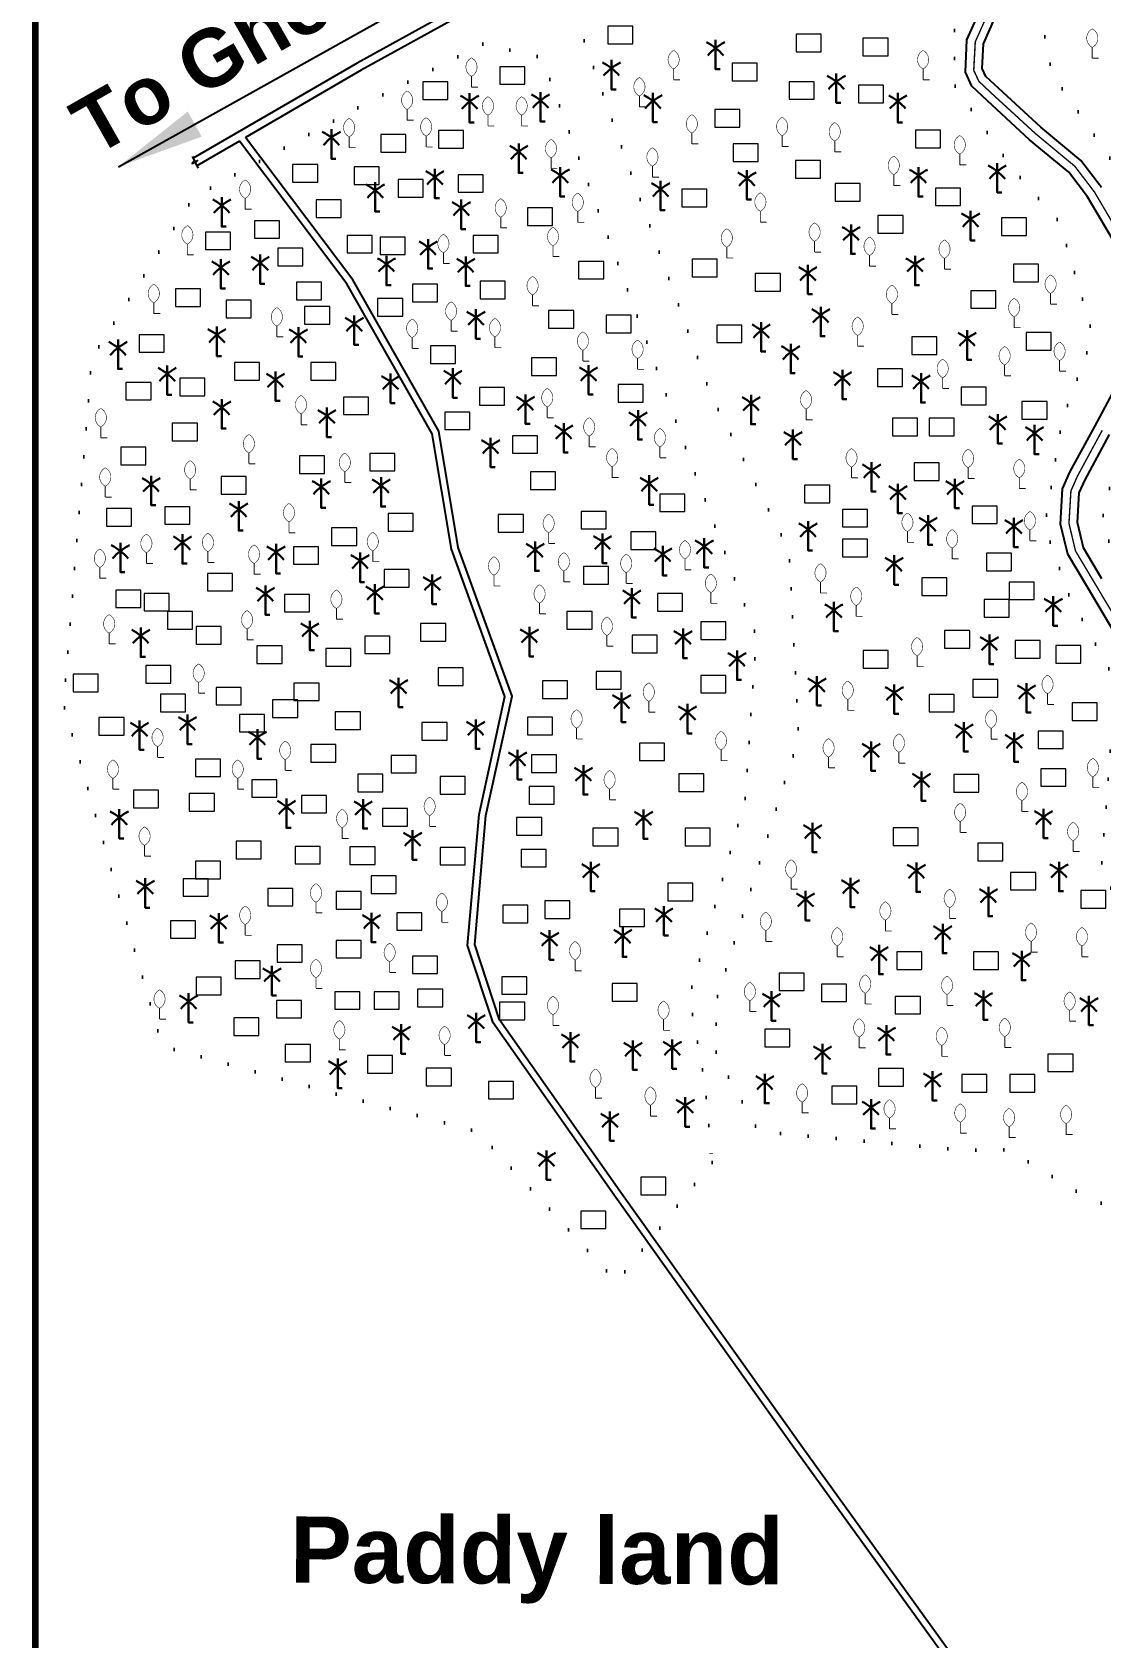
# Model space of a CAD drawing. Header units: millimetres. Extents: x 103 to 27816, y -170541 to -48.
# Drawn here: x 22781 to 23545, y -168730 to -167582 of the extents above; entities that cross this region are included whole.
import ezdxf

# ---------------------------------------------------------------- set-up
doc = ezdxf.new("R2010")
doc.units = ezdxf.units.MM
doc.header["$MEASUREMENT"] = 0
doc.linetypes.add('CENTERX2', pattern=[4, 2.5, -0.5, 0.5, -0.5])
doc.linetypes.add('DOT2', pattern=[0.125, 0, -0.125])
for name, color, linetype in [('boundary', 7, 'Continuous'), ('Home Stead', 151, 'Continuous'), ('Khal', 4, 'Continuous'), ('TEXT', 5, 'Continuous'), ('Trees', 77, 'Continuous')]:
    doc.layers.add(name, color=color, linetype=linetype)
doc.layers.add('HOUSE', color=144, linetype='Continuous', lineweight=18)
doc.layers.add('PUCCA ROAD', color=1, linetype='Continuous', lineweight=30)
doc.styles.get("Standard").update_dxf_attribs({"font": 'arial.ttf'})
doc.styles.add('sum', font='arialbd.ttf')
doc.dimstyles.get("Standard").update_dxf_attribs({"dimtxt": 0.18, "dimasz": 0.18, "dimexe": 0.18, "dimexo": 0.0625, "dimgap": 0.09, "dimtad": 0, "dimtih": 1, "dimtoh": 1, "dimdec": 4, "dimzin": 0, "dimdsep": 46, "dimtxsty": 'Standard', "dimblk": 'DATUMBLANK', "dimcen": 0.09, "dimadec": 0, "dimazin": 0, "dimtfac": 1, "dimtdec": 4, "dimtofl": 0, "dimtmove": 0, "dimatfit": 3, "dimfxl": 1, "dimtolj": 1, "dimtzin": 0, "dimarcsym": 0})

# ---------------------------------------------------------------- blocks, each defined once
blk = doc.blocks.new('A$C7FEE66E4')
at = {"layer": 'Trees', "linetype": 'Continuous', "const_width": 0.000142}
blk.add_lwpolyline([(0, 0.00001, 0.606435), (0, 0.00493, 0.606435)], format="xyb", close=True, dxfattribs=at)
at = {"layer": 'Trees', "linetype": 'Continuous', "const_width": 0.000252}
for points in [[(0, 0.00001), (0, -0.00287)], [(0, -0.00287), (0.00172, -0.00287)]]:
    blk.add_lwpolyline(points, dxfattribs=at)
blk = doc.blocks.new('A$C01DB3217')
at = {"layer": 'Trees', "color": 1, "lineweight": 30}
blk.add_lwpolyline([(0, 0.0028), (0, -0.00714), (0.00154, -0.00714)], dxfattribs=at)
for centre, start, end in [((-0.01201, -0.01535), 41.2491, 62.6782), ((0.01201, -0.01535), 117.3218, 138.7509)]:
    blk.add_arc(centre, 0.01949, start, end, dxfattribs=at)
blk = doc.blocks.new('_DatumBlank')
at = {"color": 0, "linetype": 'ByBlock', "lineweight": -2}
for p, q in [((0, 0.577), (-1, 0)), ((0, -0.577), (0, 0.577)), ((-1, 0), (0, -0.577))]:
    blk.add_line(p, q, dxfattribs=at)

msp = doc.modelspace()

# ---------------------------------------------------------------- linework, layer by layer
at = {"layer": 'boundary', "color": 0, "const_width": 4.59}
msp.add_lwpolyline([(22783, -166952.8), (27813.3, -166952.8), (27813.3, -170538.5), (22783, -170538.5), (22783, -166952.8)], dxfattribs=at)
at = {"layer": 'Home Stead', "color": 7, "linetype": 'DOT2', "lineweight": 50, "ltscale": 159.474072, "flags": 128}
msp.add_lwpolyline([(23684.8, -167221.7), (24164.8, -168049), (24151.4, -168059.7), (24084.3, -168116.9), (24086.1, -168208.5), (24118.7, -168249.5), (24129.6, -168338.4), (24118.5, -168392.2), (24030.1, -168471.7), (23953, -168535.3), (23956, -168351.5), (23934, -168321.1), (23899.8, -168315.8), (23862.5, -168332.4), (23817.3, -168381.9), (23785.3, -168405.2), (23767.7, -168413.5), (23752.7, -168405.5), (23743.1, -168384.9), (23741.1, -168349.7), (23748.1, -168293.8), (23782.6, -168200.3), (23784.4, -168152), (23770.7, -168125.8), (23720.6, -168116.2), (23677, -168124.6), (23610, -168160.9), (23591.3, -168162.1), (23579.8, -168148.9), (23585.4, -168118.7), (23599.4, -168049.3), (23576.8, -167990.5), (23544.7, -167935.9), (23554.7, -167893.4), (23588, -167828.7), (23603.3, -167769.7), (23586.4, -167722.6), (23510.3, -167612.8), (23493.3, -167527.7), (23471.8, -167451.3), (23467.3, -167375.9), (23484.6, -167349), (23605.3, -167269.8)], close=True, dxfattribs=at)
for points in [[(23850.8, -168382.6), (23892.8, -168347.9), (23912.1, -168343.6), (23927.2, -168353.7), (23931.5, -168382.6), (23924.5, -168559.9), (23826.7, -168640.8), (23789.6, -168663.6), (23751.3, -168594.1), (23719.4, -168536.1), (23688.8, -168487.9), (23668.3, -168455.6), (23622.1, -168455.6), (23571.1, -168431.7), (23529.4, -168412.2), (23479.2, -168381.4), (23449.5, -168381.9), (23300.1, -168368.4), (23270, -168313.4), (23270, -168274.1), (23328.9, -168087), (23322.1, -167953.3), (23266.1, -167841.5), (23210.2, -167687), (23170.5, -167574.2), (23209.4, -167523.5), (23307.4, -167468.5), (23356.2, -167428.7), (23382.3, -167437.2), (23414.6, -167484.8), (23440.4, -167549.3), (23440.4, -167620.5), (23481.9, -167680.3), (23515.8, -167718.6), (23539.4, -167799.2), (23517.3, -167859.7), (23504.9, -167935.8), (23521.3, -167983), (23555.4, -168046.1), (23549.5, -168125.6), (23545.3, -168182.7), (23562.4, -168211.8), (23619.5, -168202), (23654, -168180.3), (23689, -168167.5), (23722.3, -168155.3), (23743.8, -168173.9), (23739.3, -168200.5), (23710.2, -168296), (23710.2, -168353.6), (23718.9, -168397), (23738.7, -168431.7), (23761.4, -168445.4), (23785.6, -168441.4), (23824.6, -168409.2), (23850.8, -168382.6)], [(23267, -168390.5), (23198.8, -168476), (23099.3, -168368.5), (22995.2, -168340.8), (22873.8, -168307.3), (22803.1, -168063), (22823.4, -167815.3), (22896.2, -167700.5), (23022.6, -167631.5), (23103.5, -167590.6), (23145.3, -167600.6), (23202.5, -167755.9), (23259.9, -167911.4), (23298.6, -168014.3), (23290.7, -168130.7), (23250.7, -168271.6), (23262.1, -168335.8), (23267, -168390.5)]]:
    msp.add_lwpolyline(points, dxfattribs=at)
at = {"layer": 'HOUSE'}
for points in [[(23192.4, -167590.6), (23210.3, -167590.6), (23210.3, -167578), (23192.4, -167578), (23192.4, -167590.6)], [(23327.2, -167596.4), (23345.1, -167596.4), (23345.1, -167583.8), (23327.2, -167583.8), (23327.2, -167596.4)], [(23374.9, -167599.3), (23392.8, -167599.3), (23392.8, -167586.7), (23374.9, -167586.7), (23374.9, -167599.3)], [(23115.2, -167619.6), (23133.1, -167619.6), (23133.1, -167607), (23115.2, -167607), (23115.2, -167619.6)], [(23281.3, -167617), (23299.2, -167617), (23299.2, -167604.4), (23281.3, -167604.4), (23281.3, -167617)], [(23060, -167630.4), (23077.9, -167630.4), (23077.9, -167617.8), (23060, -167617.8), (23060, -167630.4)], [(23322.1, -167630.3), (23340, -167630.3), (23340, -167617.8), (23322.1, -167617.8), (23322.1, -167630.3)], [(23371.6, -167632.9), (23389.5, -167632.9), (23389.5, -167620.3), (23371.6, -167620.3), (23371.6, -167632.9)], [(23269, -167650.2), (23286.9, -167650.2), (23286.9, -167637.6), (23269, -167637.6), (23269, -167650.2)], [(23071.2, -167665.3), (23089.2, -167665.3), (23089.2, -167652.7), (23071.2, -167652.7), (23071.2, -167665.3)], [(23412.4, -167665), (23430.4, -167665), (23430.4, -167652.4), (23412.4, -167652.4), (23412.4, -167665)], [(23030.1, -167668.1), (23048, -167668.1), (23048, -167655.6), (23030.1, -167655.6), (23030.1, -167668.1)], [(23282, -167674.7), (23299.9, -167674.7), (23299.9, -167662.2), (23282, -167662.2), (23282, -167674.7)], [(22967, -167689.5), (22984.9, -167689.5), (22984.9, -167677), (22967, -167677), (22967, -167689.5)], [(23326.6, -167686.7), (23344.5, -167686.7), (23344.5, -167674.1), (23326.6, -167674.1), (23326.6, -167686.7)], [(23010.9, -167691.2), (23028.9, -167691.2), (23028.9, -167678.7), (23010.9, -167678.7), (23010.9, -167691.2)], [(23042.5, -167700.2), (23060.4, -167700.2), (23060.4, -167687.7), (23042.5, -167687.7), (23042.5, -167700.2)], [(23085.3, -167696.8), (23103.3, -167696.8), (23103.3, -167684.3), (23085.3, -167684.3), (23085.3, -167696.8)], [(23245.3, -167707.2), (23263.3, -167707.2), (23263.3, -167694.6), (23245.3, -167694.6), (23245.3, -167707.2)], [(23354.9, -167703.1), (23372.8, -167703.1), (23372.8, -167690.5), (23354.9, -167690.5), (23354.9, -167703.1)], [(23426.7, -167706.3), (23444.6, -167706.3), (23444.6, -167693.8), (23426.7, -167693.8), (23426.7, -167706.3)], [(22983.9, -167714.9), (23001.8, -167714.9), (23001.8, -167702.3), (22983.9, -167702.3), (22983.9, -167714.9)], [(23134.9, -167720.5), (23152.8, -167720.5), (23152.8, -167707.9), (23134.9, -167707.9), (23134.9, -167720.5)], [(22939.7, -167729.7), (22957.6, -167729.7), (22957.6, -167717.1), (22939.7, -167717.1), (22939.7, -167729.7)], [(23385.6, -167726), (23403.6, -167726), (23403.6, -167713.5), (23385.6, -167713.5), (23385.6, -167726)], [(23473.9, -167727.7), (23491.8, -167727.7), (23491.8, -167715.1), (23473.9, -167715.1), (23473.9, -167727.7)], [(22904.7, -167737.7), (22922.6, -167737.7), (22922.6, -167725.2), (22904.7, -167725.2), (22904.7, -167737.7)], [(23005.9, -167740.2), (23023.8, -167740.2), (23023.8, -167727.6), (23005.9, -167727.6), (23005.9, -167740.2)], [(23029.5, -167741.3), (23047.5, -167741.3), (23047.5, -167728.8), (23029.5, -167728.8), (23029.5, -167741.3)], [(23096, -167740.2), (23114, -167740.2), (23114, -167727.6), (23096, -167727.6), (23096, -167740.2)], [(22956.3, -167749.4), (22974.2, -167749.4), (22974.2, -167736.8), (22956.3, -167736.8), (22956.3, -167749.4)], [(23252.7, -167757.2), (23270.7, -167757.2), (23270.7, -167744.6), (23252.7, -167744.6), (23252.7, -167757.2)], [(23171.5, -167758.8), (23189.5, -167758.8), (23189.5, -167746.2), (23171.5, -167746.2), (23171.5, -167758.8)], [(23297.9, -167767.4), (23315.8, -167767.4), (23315.8, -167754.9), (23297.9, -167754.9), (23297.9, -167767.4)], [(23482.5, -167760.9), (23500.4, -167760.9), (23500.4, -167748.3), (23482.5, -167748.3), (23482.5, -167760.9)], [(22883.2, -167778.5), (22901.1, -167778.5), (22901.1, -167765.9), (22883.2, -167765.9), (22883.2, -167778.5)], [(22969.7, -167773.6), (22987.6, -167773.6), (22987.6, -167761), (22969.7, -167761), (22969.7, -167773.6)], [(23052.6, -167775.1), (23070.6, -167775.1), (23070.6, -167762.6), (23052.6, -167762.6), (23052.6, -167775.1)], [(23101.1, -167772.9), (23119, -167772.9), (23119, -167760.3), (23101.1, -167760.3), (23101.1, -167772.9)], [(23452.1, -167779.7), (23470, -167779.7), (23470, -167767.2), (23452.1, -167767.2), (23452.1, -167779.7)], [(22919.5, -167786.6), (22937.4, -167786.6), (22937.4, -167774), (22919.5, -167774), (22919.5, -167786.6)], [(22975.5, -167791), (22993.5, -167791), (22993.5, -167778.5), (22975.5, -167778.5), (22975.5, -167791)], [(23027.8, -167785.3), (23045.8, -167785.3), (23045.8, -167772.7), (23027.8, -167772.7), (23027.8, -167785.3)], [(23150.1, -167793.9), (23168.1, -167793.9), (23168.1, -167781.3), (23150.1, -167781.3), (23150.1, -167793.9)], [(23191.3, -167797.3), (23209.2, -167797.3), (23209.2, -167784.7), (23191.3, -167784.7), (23191.3, -167797.3)], [(23270.4, -167804.3), (23288.3, -167804.3), (23288.3, -167791.8), (23270.4, -167791.8), (23270.4, -167804.3)], [(22857.2, -167811.2), (22875.1, -167811.2), (22875.1, -167798.7), (22857.2, -167798.7), (22857.2, -167811.2)], [(23409.9, -167812.7), (23427.8, -167812.7), (23427.8, -167800.1), (23409.9, -167800.1), (23409.9, -167812.7)], [(23491.5, -167809.7), (23509.4, -167809.7), (23509.4, -167797.1), (23491.5, -167797.1), (23491.5, -167809.7)], [(23065.6, -167819.2), (23083.5, -167819.2), (23083.5, -167806.7), (23065.6, -167806.7), (23065.6, -167819.2)], [(22925.3, -167831.1), (22943.3, -167831.1), (22943.3, -167818.5), (22925.3, -167818.5), (22925.3, -167831.1)], [(22980, -167831.1), (22998, -167831.1), (22998, -167818.5), (22980, -167818.5), (22980, -167831.1)], [(23137.8, -167827.7), (23155.7, -167827.7), (23155.7, -167815.1), (23137.8, -167815.1), (23137.8, -167827.7)], [(23385.2, -167835.6), (23403.2, -167835.6), (23403.2, -167823.1), (23385.2, -167823.1), (23385.2, -167835.6)], [(22847.7, -167845.3), (22865.7, -167845.3), (22865.7, -167832.7), (22847.7, -167832.7), (22847.7, -167845.3)], [(22886.3, -167842.3), (22904.3, -167842.3), (22904.3, -167829.7), (22886.3, -167829.7), (22886.3, -167842.3)], [(23100.6, -167849.1), (23118.5, -167849.1), (23118.5, -167836.5), (23100.6, -167836.5), (23100.6, -167849.1)], [(23199.7, -167846.8), (23217.7, -167846.8), (23217.7, -167834.3), (23199.7, -167834.3), (23199.7, -167846.8)], [(23445.1, -167848.7), (23463.1, -167848.7), (23463.1, -167836.2), (23445.1, -167836.2), (23445.1, -167848.7)], [(23003.4, -167855.7), (23021.3, -167855.7), (23021.3, -167843.2), (23003.4, -167843.2), (23003.4, -167855.7)], [(23488.6, -167859), (23506.6, -167859), (23506.6, -167846.4), (23488.6, -167846.4), (23488.6, -167859)], [(23075.8, -167866.5), (23093.7, -167866.5), (23093.7, -167854), (23075.8, -167854), (23075.8, -167866.5)], [(23395.9, -167870.9), (23413.8, -167870.9), (23413.8, -167858.3), (23395.9, -167858.3), (23395.9, -167870.9)], [(23422.2, -167870.9), (23440.1, -167870.9), (23440.1, -167858.3), (23422.2, -167858.3), (23422.2, -167870.9)], [(22880.9, -167874.4), (22898.9, -167874.4), (22898.9, -167861.9), (22880.9, -167861.9), (22880.9, -167874.4)], [(23124.2, -167883.4), (23142.2, -167883.4), (23142.2, -167870.9), (23124.2, -167870.9), (23124.2, -167883.4)], [(22844.2, -167891.6), (22862.1, -167891.6), (22862.1, -167879), (22844.2, -167879), (22844.2, -167891.6)], [(23022.2, -167896), (23040.1, -167896), (23040.1, -167883.5), (23022.2, -167883.5), (23022.2, -167896)], [(22972, -167897.8), (22989.9, -167897.8), (22989.9, -167885.3), (22972, -167885.3), (22972, -167897.8)], [(23411.5, -167902.9), (23429.4, -167902.9), (23429.4, -167890.3), (23411.5, -167890.3), (23411.5, -167902.9)], [(22915.9, -167912.6), (22933.8, -167912.6), (22933.8, -167900.1), (22915.9, -167900.1), (22915.9, -167912.6)], [(23137.2, -167909.3), (23155.1, -167909.3), (23155.1, -167896.8), (23137.2, -167896.8), (23137.2, -167909.3)], [(23333.1, -167918.9), (23351.1, -167918.9), (23351.1, -167906.3), (23333.1, -167906.3), (23333.1, -167918.9)], [(23229.6, -167925.1), (23247.5, -167925.1), (23247.5, -167912.6), (23229.6, -167912.6), (23229.6, -167925.1)], [(22833.9, -167935.5), (22851.8, -167935.5), (22851.8, -167922.9), (22833.9, -167922.9), (22833.9, -167935.5)], [(22875.6, -167934.1), (22893.5, -167934.1), (22893.5, -167921.6), (22875.6, -167921.6), (22875.6, -167934.1)], [(23035.2, -167939.1), (23053.1, -167939.1), (23053.1, -167926.5), (23035.2, -167926.5), (23035.2, -167939.1)], [(23114.1, -167939.8), (23132, -167939.8), (23132, -167927.2), (23114.1, -167927.2), (23114.1, -167939.8)], [(23173.3, -167937.5), (23191.2, -167937.5), (23191.2, -167925), (23173.3, -167925), (23173.3, -167937.5)], [(23360.2, -167936.1), (23378.2, -167936.1), (23378.2, -167923.5), (23360.2, -167923.5), (23360.2, -167936.1)], [(23453, -167933.7), (23470.9, -167933.7), (23470.9, -167921.2), (23453, -167921.2), (23453, -167933.7)], [(22994.8, -167949.4), (23012.8, -167949.4), (23012.8, -167936.8), (22994.8, -167936.8), (22994.8, -167949.4)], [(23208.8, -167952.1), (23226.7, -167952.1), (23226.7, -167939.6), (23208.8, -167939.6), (23208.8, -167952.1)], [(22967.5, -167962.8), (22985.4, -167962.8), (22985.4, -167950.3), (22967.5, -167950.3), (22967.5, -167962.8)], [(23360.2, -167957.4), (23378.2, -167957.4), (23378.2, -167944.8), (23360.2, -167944.8), (23360.2, -167957.4)], [(23463.2, -167967.4), (23481.1, -167967.4), (23481.1, -167954.8), (23463.2, -167954.8), (23463.2, -167967.4)], [(22906.1, -167981.8), (22924, -167981.8), (22924, -167969.3), (22906.1, -167969.3), (22906.1, -167981.8)], [(23032.5, -167979.1), (23050.4, -167979.1), (23050.4, -167966.6), (23032.5, -167966.6), (23032.5, -167979.1)], [(23174.9, -167976.9), (23192.9, -167976.9), (23192.9, -167964.4), (23174.9, -167964.4), (23174.9, -167976.9)], [(23416.9, -167985), (23434.8, -167985), (23434.8, -167972.4), (23416.9, -167972.4), (23416.9, -167985)], [(23479.5, -167988), (23497.4, -167988), (23497.4, -167975.5), (23479.5, -167975.5), (23479.5, -167988)], [(22840.6, -167993.7), (22858.5, -167993.7), (22858.5, -167981.2), (22840.6, -167981.2), (22840.6, -167993.7)], [(22860.8, -167996.1), (22878.7, -167996.1), (22878.7, -167983.6), (22860.8, -167983.6), (22860.8, -167996.1)], [(22961.2, -167996.9), (22979.1, -167996.9), (22979.1, -167984.3), (22961.2, -167984.3), (22961.2, -167996.9)], [(23227.9, -167996.2), (23245.9, -167996.2), (23245.9, -167983.7), (23227.9, -167983.7), (23227.9, -167996.2)], [(22877.4, -168009.1), (22895.3, -168009.1), (22895.3, -167996.6), (22877.4, -167996.6), (22877.4, -168009.1)], [(23163.1, -168009.2), (23181.1, -168009.2), (23181.1, -167996.6), (23163.1, -167996.6), (23163.1, -168009.2)], [(23461.6, -168000.6), (23479.5, -168000.6), (23479.5, -167988), (23461.6, -167988), (23461.6, -168000.6)], [(22898, -168019.9), (22915.9, -168019.9), (22915.9, -168007.3), (22898, -168007.3), (22898, -168019.9)], [(23058.5, -168017.7), (23076.5, -168017.7), (23076.5, -168005.1), (23058.5, -168005.1), (23058.5, -168017.7)], [(23258.9, -168016.5), (23276.9, -168016.5), (23276.9, -168004), (23258.9, -168004), (23258.9, -168016.5)], [(22941.5, -168033.8), (22959.4, -168033.8), (22959.4, -168021.2), (22941.5, -168021.2), (22941.5, -168033.8)], [(23018.6, -168026.6), (23036.5, -168026.6), (23036.5, -168014.1), (23018.6, -168014.1), (23018.6, -168026.6)], [(23209.9, -168026.1), (23227.8, -168026.1), (23227.8, -168013.5), (23209.9, -168013.5), (23209.9, -168026.1)], [(23433.3, -168022.7), (23451.2, -168022.7), (23451.2, -168010.2), (23433.3, -168010.2), (23433.3, -168022.7)], [(23483.7, -168029.8), (23501.7, -168029.8), (23501.7, -168017.2), (23483.7, -168017.2), (23483.7, -168029.8)], [(23512.9, -168033.5), (23530.8, -168033.5), (23530.8, -168020.9), (23512.9, -168020.9), (23512.9, -168033.5)], [(22990.8, -168035.6), (23008.7, -168035.6), (23008.7, -168023), (22990.8, -168023), (22990.8, -168035.6)], [(23375, -168037.1), (23392.9, -168037.1), (23392.9, -168024.5), (23375, -168024.5), (23375, -168037.1)], [(22810.1, -168054), (22828, -168054), (22828, -168041.4), (22810.1, -168041.4), (22810.1, -168054)], [(22862.1, -168047.7), (22880, -168047.7), (22880, -168035.1), (22862.1, -168035.1), (22862.1, -168047.7)], [(23071.1, -168049.5), (23089, -168049.5), (23089, -168036.9), (23071.1, -168036.9), (23071.1, -168049.5)], [(23184, -168052), (23201.9, -168052), (23201.9, -168039.4), (23184, -168039.4), (23184, -168052)], [(23258.9, -168054.8), (23276.9, -168054.8), (23276.9, -168042.3), (23258.9, -168042.3), (23258.9, -168054.8)], [(22872.4, -168068.3), (22890.3, -168068.3), (22890.3, -168055.7), (22872.4, -168055.7), (22872.4, -168068.3)], [(22912.3, -168063.4), (22930.3, -168063.4), (22930.3, -168050.8), (22912.3, -168050.8), (22912.3, -168063.4)], [(22967.9, -168060.2), (22985.9, -168060.2), (22985.9, -168047.7), (22967.9, -168047.7), (22967.9, -168060.2)], [(23145.7, -168058.8), (23163.6, -168058.8), (23163.6, -168046.2), (23145.7, -168046.2), (23145.7, -168058.8)], [(23422.2, -168068.3), (23440.1, -168068.3), (23440.1, -168055.8), (23422.2, -168055.8), (23422.2, -168068.3)], [(23453.4, -168057.7), (23471.3, -168057.7), (23471.3, -168045.1), (23453.4, -168045.1), (23453.4, -168057.7)], [(22952.7, -168072.3), (22970.6, -168072.3), (22970.6, -168059.8), (22952.7, -168059.8), (22952.7, -168072.3)], [(23524.4, -168074.5), (23542.3, -168074.5), (23542.3, -168061.9), (23524.4, -168061.9), (23524.4, -168074.5)], [(22828.5, -168084.9), (22846.4, -168084.9), (22846.4, -168072.3), (22828.5, -168072.3), (22828.5, -168084.9)], [(22928.9, -168082.6), (22946.9, -168082.6), (22946.9, -168070.1), (22928.9, -168070.1), (22928.9, -168082.6)], [(22997.5, -168081), (23015.5, -168081), (23015.5, -168068.4), (22997.5, -168068.4), (22997.5, -168081)], [(23059.4, -168088.5), (23077.4, -168088.5), (23077.4, -168075.9), (23059.4, -168075.9), (23059.4, -168088.5)], [(23134.9, -168084.7), (23152.9, -168084.7), (23152.9, -168072.1), (23134.9, -168072.1), (23134.9, -168084.7)], [(23500.2, -168094.6), (23518.1, -168094.6), (23518.1, -168082), (23500.2, -168082), (23500.2, -168094.6)], [(22980.1, -168104.3), (22998, -168104.3), (22998, -168091.7), (22980.1, -168091.7), (22980.1, -168104.3)], [(23037.5, -168111.9), (23055.4, -168111.9), (23055.4, -168099.4), (23037.5, -168099.4), (23037.5, -168111.9)], [(23137.8, -168111.7), (23155.7, -168111.7), (23155.7, -168099.1), (23137.8, -168099.1), (23137.8, -168111.7)], [(23215, -168103.2), (23232.9, -168103.2), (23232.9, -168090.7), (23215, -168090.7), (23215, -168103.2)], [(22897.5, -168114.6), (22915.5, -168114.6), (22915.5, -168102.1), (22897.5, -168102.1), (22897.5, -168114.6)], [(23013.7, -168125.4), (23031.6, -168125.4), (23031.6, -168112.8), (23013.7, -168112.8), (23013.7, -168125.4)], [(23243.2, -168125.2), (23261.1, -168125.2), (23261.1, -168112.7), (23243.2, -168112.7), (23243.2, -168125.2)], [(23439.8, -168125.7), (23457.7, -168125.7), (23457.7, -168113.2), (23439.8, -168113.2), (23439.8, -168125.7)], [(23502, -168121.5), (23519.9, -168121.5), (23519.9, -168109), (23502, -168109), (23502, -168121.5)], [(22853.1, -168136.9), (22871.1, -168136.9), (22871.1, -168124.3), (22853.1, -168124.3), (22853.1, -168136.9)], [(22937.9, -168129.4), (22955.8, -168129.4), (22955.8, -168116.8), (22937.9, -168116.8), (22937.9, -168129.4)], [(23072.4, -168127.2), (23090.4, -168127.2), (23090.4, -168114.6), (23072.4, -168114.6), (23072.4, -168127.2)], [(23136.2, -168134.2), (23154.1, -168134.2), (23154.1, -168121.7), (23136.2, -168121.7), (23136.2, -168134.2)], [(22893.1, -168139.3), (22911, -168139.3), (22911, -168126.7), (22893.1, -168126.7), (22893.1, -168139.3)], [(22973.3, -168140.6), (22991.3, -168140.6), (22991.3, -168128), (22973.3, -168128), (22973.3, -168140.6)], [(23031.2, -168150), (23049.1, -168150), (23049.1, -168137.5), (23031.2, -168137.5), (23031.2, -168150)], [(23127.2, -168156.4), (23145.1, -168156.4), (23145.1, -168143.8), (23127.2, -168143.8), (23127.2, -168156.4)], [(23181.7, -168164.1), (23199.7, -168164.1), (23199.7, -168151.5), (23181.7, -168151.5), (23181.7, -168164.1)], [(23247.7, -168164.1), (23265.6, -168164.1), (23265.6, -168151.5), (23247.7, -168151.5), (23247.7, -168164.1)], [(23396.5, -168163.8), (23414.4, -168163.8), (23414.4, -168151.2), (23396.5, -168151.2), (23396.5, -168163.8)], [(22926.7, -168173.3), (22944.6, -168173.3), (22944.6, -168160.8), (22926.7, -168160.8), (22926.7, -168173.3)], [(22968.9, -168177), (22986.8, -168177), (22986.8, -168164.5), (22968.9, -168164.5), (22968.9, -168177)], [(23007.9, -168177.5), (23025.9, -168177.5), (23025.9, -168164.9), (23007.9, -168164.9), (23007.9, -168177.5)], [(23072.4, -168177.8), (23090.4, -168177.8), (23090.4, -168165.2), (23072.4, -168165.2), (23072.4, -168177.8)], [(23130.4, -168179.2), (23148.3, -168179.2), (23148.3, -168166.7), (23130.4, -168166.7), (23130.4, -168179.2)], [(23457, -168174.8), (23475, -168174.8), (23475, -168162.2), (23457, -168162.2), (23457, -168174.8)], [(22897.5, -168187.7), (22915.5, -168187.7), (22915.5, -168175.1), (22897.5, -168175.1), (22897.5, -168187.7)], [(22888.6, -168200.2), (22906.5, -168200.2), (22906.5, -168187.7), (22888.6, -168187.7), (22888.6, -168200.2)], [(23023.2, -168198.1), (23041.1, -168198.1), (23041.1, -168185.5), (23023.2, -168185.5), (23023.2, -168198.1)], [(23235.3, -168203.5), (23253.2, -168203.5), (23253.2, -168190.9), (23235.3, -168190.9), (23235.3, -168203.5)], [(23480.5, -168195.6), (23498.4, -168195.6), (23498.4, -168183.1), (23480.5, -168183.1), (23480.5, -168195.6)], [(22949.2, -168207), (22967.1, -168207), (22967.1, -168194.5), (22949.2, -168194.5), (22949.2, -168207)], [(22998.1, -168209.3), (23016, -168209.3), (23016, -168196.7), (22998.1, -168196.7), (22998.1, -168209.3)], [(23147.4, -168216), (23165.3, -168216), (23165.3, -168203.4), (23147.4, -168203.4), (23147.4, -168216)], [(23530.6, -168208.7), (23548.6, -168208.7), (23548.6, -168196.1), (23530.6, -168196.1), (23530.6, -168208.7)], [(23041.6, -168224.5), (23059.5, -168224.5), (23059.5, -168212), (23041.6, -168212), (23041.6, -168224.5)], [(23117.3, -168219.1), (23135.3, -168219.1), (23135.3, -168206.6), (23117.3, -168206.6), (23117.3, -168219.1)], [(23200.8, -168221.8), (23218.7, -168221.8), (23218.7, -168209.3), (23200.8, -168209.3), (23200.8, -168221.8)], [(22879.6, -168230.2), (22897.5, -168230.2), (22897.5, -168217.7), (22879.6, -168217.7), (22879.6, -168230.2)], [(22955.9, -168247.4), (22973.8, -168247.4), (22973.8, -168234.8), (22955.9, -168234.8), (22955.9, -168247.4)], [(22998.1, -168244.2), (23016, -168244.2), (23016, -168231.7), (22998.1, -168231.7), (22998.1, -168244.2)], [(22925.8, -168258.9), (22943.7, -168258.9), (22943.7, -168246.4), (22925.8, -168246.4), (22925.8, -168258.9)], [(23052.8, -168255.4), (23070.7, -168255.4), (23070.7, -168242.9), (23052.8, -168242.9), (23052.8, -168255.4)], [(23399.1, -168252.5), (23417, -168252.5), (23417, -168239.9), (23399.1, -168239.9), (23399.1, -168252.5)], [(23453.9, -168252.5), (23471.8, -168252.5), (23471.8, -168239.9), (23453.9, -168239.9), (23453.9, -168252.5)], [(22898, -168270.6), (22915.9, -168270.6), (22915.9, -168258), (22898, -168258), (22898, -168270.6)], [(23116.5, -168270.2), (23134.4, -168270.2), (23134.4, -168257.7), (23116.5, -168257.7), (23116.5, -168270.2)], [(23195.4, -168275.1), (23213.3, -168275.1), (23213.3, -168262.6), (23195.4, -168262.6), (23195.4, -168275.1)], [(23315, -168267.6), (23332.9, -168267.6), (23332.9, -168255.1), (23315, -168255.1), (23315, -168267.6)], [(22997.2, -168281), (23015.1, -168281), (23015.1, -168268.4), (22997.2, -168268.4), (22997.2, -168281)], [(23025.4, -168281), (23043.3, -168281), (23043.3, -168268.4), (23025.4, -168268.4), (23025.4, -168281)], [(23056.4, -168279.2), (23074.3, -168279.2), (23074.3, -168266.6), (23056.4, -168266.6), (23056.4, -168279.2)], [(23345.3, -168275.5), (23363.2, -168275.5), (23363.2, -168262.9), (23345.3, -168262.9), (23345.3, -168275.5)], [(23398, -168284.3), (23416, -168284.3), (23416, -168271.8), (23398, -168271.8), (23398, -168284.3)], [(22955.5, -168287.2), (22973.4, -168287.2), (22973.4, -168274.7), (22955.5, -168274.7), (22955.5, -168287.2)], [(23115, -168288.4), (23133, -168288.4), (23133, -168275.9), (23115, -168275.9), (23115, -168288.4)], [(22925, -168299.8), (22942.9, -168299.8), (22942.9, -168287.2), (22925, -168287.2), (22925, -168299.8)], [(23304.6, -168307.8), (23322.5, -168307.8), (23322.5, -168295.3), (23304.6, -168295.3), (23304.6, -168307.8)], [(22961.7, -168318.6), (22979.7, -168318.6), (22979.7, -168306.1), (22961.7, -168306.1), (22961.7, -168318.6)], [(23020.5, -168326.7), (23038.4, -168326.7), (23038.4, -168314.1), (23020.5, -168314.1), (23020.5, -168326.7)], [(23507.1, -168325.5), (23525.1, -168325.5), (23525.1, -168313), (23507.1, -168313), (23507.1, -168325.5)], [(23062.6, -168335.6), (23080.6, -168335.6), (23080.6, -168323.1), (23062.6, -168323.1), (23062.6, -168335.6)], [(23386, -168336), (23403.9, -168336), (23403.9, -168323.4), (23386, -168323.4), (23386, -168336)], [(23445.5, -168340.2), (23463.5, -168340.2), (23463.5, -168327.6), (23445.5, -168327.6), (23445.5, -168340.2)], [(23480, -168340.2), (23497.9, -168340.2), (23497.9, -168327.6), (23480, -168327.6), (23480, -168340.2)], [(23107, -168345.1), (23125, -168345.1), (23125, -168332.5), (23107, -168332.5), (23107, -168345.1)], [(23352.6, -168348.5), (23370.5, -168348.5), (23370.5, -168335.9), (23352.6, -168335.9), (23352.6, -168348.5)], [(23216, -168413.6), (23233.9, -168413.6), (23233.9, -168401.1), (23216, -168401.1), (23216, -168413.6)], [(23173, -168437.8), (23190.9, -168437.8), (23190.9, -168425.3), (23173, -168425.3), (23173, -168437.8)]]:
    msp.add_lwpolyline(points, dxfattribs=at)
at = {"layer": 'Khal', "color": 3, "linetype": 'Continuous'}
for points in [[(23557.2, -167736.8), (23535.5, -167700), (23522, -167682.3), (23494.1, -167659.2), (23463.9, -167631.5), (23452.8, -167621), (23448.1, -167610.8), (23449.2, -167587.8), (23458.4, -167567.2)], [(23545.5, -167693.3), (23530.7, -167674), (23502, -167650.2), (23472, -167622.7), (23462.7, -167613.9), (23460.2, -167608.4), (23461.1, -167590.6), (23469.3, -167572.4)], [(23570.6, -168038.3), (23535.4, -167979.2), (23521.3, -167955.6), (23516.2, -167934), (23517.7, -167908.9), (23522.9, -167897), (23540.7, -167864.2), (23557.1, -167833.6)], [(23545.7, -167973.1), (23532.5, -167951), (23528.3, -167933), (23529.5, -167911.8), (23533.7, -167902.3), (23551.3, -167869.9)]]:
    msp.add_lwpolyline(points, dxfattribs=at)
at = {"layer": 'Khal', "color": 7, "linetype": 'CENTERX2', "lineweight": 30, "ltscale": 5, "const_width": 1.01}
for points in [[(23562.6, -167734.2), (23540.5, -167696.7), (23526.4, -167678.2), (23498.1, -167654.7), (23468, -167627.1), (23457.8, -167617.5), (23454.1, -167609.6), (23455.2, -167589.2), (23463.9, -167569.8)], [(23576.2, -168035.9), (23540.5, -167976.1), (23526.9, -167953.3), (23522.2, -167933.5), (23523.6, -167910.4), (23528.3, -167899.7), (23546, -167867)]]:
    msp.add_lwpolyline(points, dxfattribs=at)
at = {"layer": 'PUCCA ROAD', "lineweight": 25}
for points in [[(23676.6, -167213.9), (23623.4, -167247.6), (23456.4, -167348.9), (23400, -167380.6), (23219.8, -167490.4), (23013.1, -167604.4), (22895.9, -167672.4)], [(23680.7, -167218.4), (23626.6, -167252.7), (23459.5, -167354.1), (23403, -167385.8), (23222.8, -167495.6), (23016.1, -167609.6), (22933.2, -167657.7)], [(22928.9, -167660.2), (22898.5, -167677.9)], [(23580.4, -168940.3), (23484.6, -168815.1), (23327.5, -168597.3), (23196.9, -168414), (23110.5, -168290.7), (23092.1, -168235.3), (23100.3, -168141.6), (23118.8, -168057.3), (23080.6, -167952), (23066.8, -167869.4), (23005.8, -167762.2), (22928.9, -167660.2)], [(23584.4, -168937.2), (23488.6, -168812.1), (23331.6, -168594.4), (23200.9, -168411.1), (23115, -168288.4), (23097.2, -168234.7), (23105.2, -168142.4), (23124, -168057), (23085.4, -167950.7), (23071.6, -167867.7), (23010, -167759.4), (22933.2, -167657.7)], [(22895.2, -167671.1), (22896.7, -167674.2), (22895.1, -167676.1), (22899, -167674), (22897.4, -167675.8), (22899.4, -167679.5)]]:
    msp.add_lwpolyline(points, dxfattribs=at)

# ---------------------------------------------------------------- block references
at = {"layer": 'Trees', "linetype": 'DOT2', "ltscale": 0.2, "xscale": 2684.416169053271, "yscale": 2684.416169053275, "zscale": 2684.41616905327}
for p in [(23538.9, -167593.2), (23239.5, -167608.6), (23417.9, -167608.6), (23094.9, -167613.9), (23215, -167628), (23048.9, -167637.6), (23106.7, -167641.7), (23130.8, -167641.7), (23252.5, -167654.5), (23007.4, -167657.2), (23062.5, -167656.7), (23317.1, -167656.4), (23354.7, -167660.2), (23151.8, -167672.2), (23224.3, -167678.2), (23444.1, -167669.5), (23396.9, -167684.2), (22933, -167701.2), (23170.9, -167710.6), (23301.5, -167710.4), (23115.8, -167714.6), (22891.7, -167733.9), (23153.2, -167735.1), (23277.5, -167736.1), (23340.3, -167731.9), (23074.8, -167740.1), (23379.6, -167742), (23433.2, -167744.1), (23138.6, -167770.2), (23509.1, -167769.1), (22867.7, -167775.8), (23395.6, -167776.4), (22955.7, -167792.5), (23080.3, -167788.4), (23483, -167785.9), (23052.5, -167800.7), (23111.7, -167800.2), (23371.1, -167799.2), (23174.6, -167809.8), (23213.7, -167815.7), (23476.2, -167820.3), (23515.5, -167817.1), (23431.9, -167829.4), (23149.1, -167850.3), (22973, -167855.3), (23334.2, -167851.8), (22829.8, -167864.6), (23179.1, -167871.2), (22935.7, -167883.2), (23229.7, -167878.9), (23004.3, -167896.6), (23195.5, -167893.1), (23366.7, -167893.3), (23450.1, -167893.7), (22833, -167907), (22893.7, -167901.9), (23486.7, -167900.9), (22964.4, -167932.5), (23150.1, -167940.2), (23406.7, -167939.4), (23494.3, -167938.3), (22862.4, -167954.5), (22906.4, -167953.8), (23024.3, -167953.2), (23438.7, -167951.2), (22829.1, -167965.1), (22939.4, -167962.2), (23247.6, -167959), (23111, -167970.6), (23161, -167967.7), (23205.6, -167968.8), (23344.5, -167975.6), (23266.1, -167983), (22998.3, -167994.4), (23143.6, -167990.6), (23370.1, -167992.3), (22835.8, -168012), (22934.4, -168009.1), (23191.8, -168013.7), (23413.6, -168028.3), (22899.8, -168047.3), (23506.9, -168055.3), (23221.7, -168060.8), (23364, -168059.5), (23170.1, -168080), (23466.5, -168080.1), (22870.4, -168093.2), (22961.7, -168102.5), (23273.4, -168095.5), (23350.3, -168100.7), (23400.6, -168097.2), (23539.3, -168114.8), (22838.5, -168115.9), (22927.7, -168115.9), (23193.7, -168123.5), (23488.6, -168131.9), (23065, -168142.5), (23444.4, -168146.8), (23002.4, -168151.2), (23525.2, -168160.5), (22861.1, -168163.8), (23323.5, -168187.3), (22983.7, -168204.4), (23073.7, -168211.1), (23390.9, -168217.3), (23436.9, -168208.4), (22933.1, -168220.4), (23305.4, -168224.8), (23356.5, -168235.7), (23495.1, -168232.5), (23531.5, -168235.7), (23036.4, -168247), (23169, -168245.7), (22983.7, -168258.4), (23294, -168274.9), (23376.5, -168269.5), (23435, -168270.5), (22871.8, -168280.3), (23153.2, -168284.9), (23522.7, -168281.8), (23232.3, -168288.3), (23000.4, -168302.3), (23075.7, -168306.3), (23372.2, -168300.9), (23431.2, -168306.9), (23476.3, -168300.6), (23183.6, -168336.9), (23222.9, -168349.6), (23331.4, -168347.4), (23393.9, -168358.8), (23444.5, -168361.8), (23479.4, -168365), (23520.2, -168362.8)]:
    msp.add_blockref('A$C7FEE66E4', p, dxfattribs=at)
at = {"layer": 'Trees', "ltscale": 0.1, "xscale": 2116.853959373475, "yscale": 2116.853959373471, "zscale": 2116.853959373464}
for p in [(23269.5, -167593.7), (23195, -167608.1), (23355.8, -167617.7), (23093.6, -167631.9), (23144.3, -167631.1), (23224.7, -167631.5), (23399.8, -167631.7), (22994.7, -167657.7), (23128.7, -167667.8), (23470.9, -167681.8), (23068.7, -167685.9), (23158.4, -167684.7), (23230.2, -167694.5), (23291.9, -167686.9), (23414.6, -167684.8), (23026.1, -167695.5), (22916.3, -167706.2), (23087.6, -167708), (23451.9, -167716.1), (23366.4, -167725.8), (23063.9, -167736.2), (22915.7, -167750.5), (22943.8, -167747.2), (23034.1, -167748.2), (23090.8, -167748.6), (23412.1, -167748.2), (23335.5, -167754.5), (23098.1, -167786.4), (23344.7, -167784.6), (23011.1, -167790.8), (23302.1, -167795.6), (22842.1, -167808), (22912.8, -167798.8), (22971.1, -167799.1), (23449.4, -167801.4), (23323.2, -167811.1), (22877.3, -167826.6), (22954.7, -167830.8), (23037, -167832.4), (23081.6, -167828.6), (23178.6, -167826.3), (23360.2, -167829.6), (23416.4, -167832), (22916.3, -167850.6), (23133.5, -167847.2), (23294.9, -167847.5), (22991.5, -167856.7), (23214, -167858.5), (23471.3, -167861.3), (23108.6, -167878.2), (23160.9, -167867.7), (23324.8, -167872.4), (23497.6, -167869), (23381.1, -167895.7), (22865.8, -167905.4), (22987.5, -167907.4), (23030.3, -167906.4), (23222, -167905.1), (23399.9, -167911.2), (23440.7, -167907.5), (22928.4, -167923.6), (23421.5, -167933.7), (23482.8, -167935.4), (23188.6, -167946.8), (23335.6, -167937.8), (22843.8, -167953.3), (22888.2, -167947.2), (22955.1, -167954.2), (23140.4, -167952.4), (23231.7, -167955.6), (23261.4, -167950), (23015.2, -167960.4), (23397.2, -167962.3), (23066.8, -167976.1), (22947.5, -167983.8), (23025.8, -167982.9), (23209.6, -167985.8), (23511, -167991.6), (23354.1, -167995.6), (22858.4, -168013.9), (22979.3, -168009.2), (23136.3, -168013.5), (23246.2, -168014.7), (23465.3, -168019), (23284.8, -168030.4), (23042.8, -168049.8), (23342, -168048.6), (23202.3, -168060.5), (23397.3, -168054.7), (23491.9, -168053.7), (23249.4, -168068.6), (22857.5, -168080.3), (22891.8, -168076.2), (23097.9, -168079.6), (23447.1, -168081.6), (22941.8, -168086.7), (23380.8, -168095.4), (23483.1, -168089), (23127.9, -168101.5), (23175, -168112.4), (23416.8, -168116.9), (22962.6, -168136.2), (23017.4, -168136.6), (22843, -168143.7), (23218, -168144), (23338.9, -168153.5), (23504, -168143.5), (23052.8, -168158.9), (23180.2, -168181.4), (23413.1, -168181.9), (23515.1, -168181.5), (22861.6, -168193.2), (23366, -168192.9), (23464.6, -168199.3), (23333.8, -168202.3), (22914.2, -168218.1), (23023.4, -168217.9), (23232.5, -168213.1), (23150.8, -168230.4), (23203.1, -168228.4), (23431.9, -168225.8), (23386.4, -168240.8), (23488.4, -168245.1), (22952.2, -168255.9), (22892.6, -168275.3), (23309.5, -168274), (23461.1, -168273.5), (23536.5, -168277.2), (23098.3, -168289.4), (23044.7, -168297.6), (23391.7, -168298.3), (23165.7, -168303.2), (23210.4, -168309.2), (23238.5, -168308.4), (23346, -168311.7), (22999.2, -168322.2), (23304.7, -168333), (23424.7, -168331.1), (23193.9, -168359.9), (23247.8, -168349.8), (23380.7, -168351.2), (23148.6, -168387.8)]:
    msp.add_blockref('A$C01DB3217', p, dxfattribs=at)

# ---------------------------------------------------------------- texts
at = {"layer": 'TEXT', "color": 7, "attachment_point": 1, "style": 'sum'}
for s, insert, char_height, width, rotation in [('To Ghonapara', (22804.6, -167636), 41.073, 795.064, 29.5499), ('Paddy land ', (22965.2, -168643.6), 47.386, 917.271, 359.7933)]:
    msp.add_mtext(s, dxfattribs=dict(at, insert=insert, char_height=char_height, width=width, rotation=rotation))

# ---------------------------------------------------------------- leaders
at = {"layer": 'TEXT', "color": 0, "lineweight": 25}
msp.add_leader([(22842.4, -167678.5), (23172.1, -167494.5)], dimstyle='Standard', override={"dimscale": 0.5, "dimasz": 125, "dimgap": 0.09, "dimtad": 0}, dxfattribs=at)

doc.saveas('drawing.dxf')
